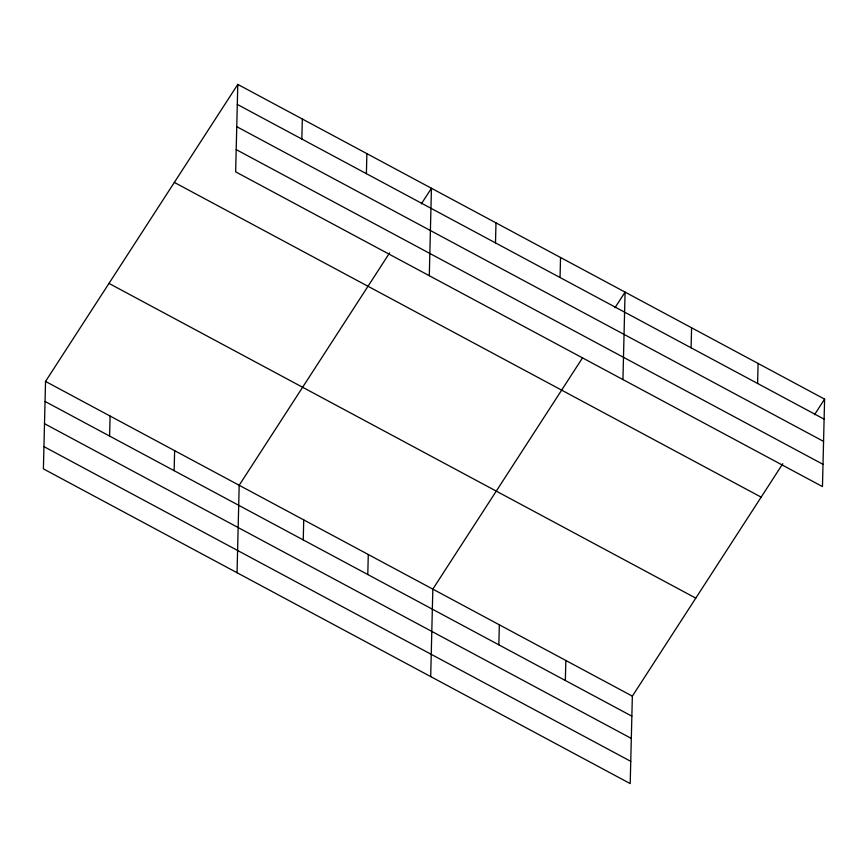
<?xml version="1.0" encoding="UTF-8"?>
<svg xmlns="http://www.w3.org/2000/svg" width="868" height="868" viewBox="0 0 868 868"><rect width="100%" height="100%" fill="white"/><g stroke="black" fill="none" stroke-linecap="round" stroke-linejoin="round"><path stroke-width="1.3" d="M237.789 84.402L235.651 171.853L822.463 486.579L824.6 399.128L237.789 84.402L45.537 381.421L43.4 468.872L630.211 783.598L632.349 696.147L782.784 463.729M109.596 436.061L110.084 416.043M174.142 470.673L174.631 450.655M237.051 572.728L239.188 485.277L389.624 252.87M301.847 139.043L302.335 119.025M303.247 539.918L303.735 519.899M366.394 173.665L366.882 153.647M367.793 574.54L368.282 554.522M429.302 275.72L431.439 188.269L421.338 203.861M430.702 676.584L432.828 589.133L582.547 357.833M495.498 242.899L495.986 222.881M498.85 644.826L499.339 624.808M560.044 277.521L560.533 257.503M565.35 680.49L565.849 660.472M622.942 379.576L625.079 292.125L614.989 307.717M691.102 347.808L691.59 327.789M757.601 383.482L758.09 363.464M814.51 414.72L824.6 399.128M237.3 104.42L824.112 419.146M236.758 126.674L823.569 441.4M236.194 149.6L823.005 464.326M174.349 182.421L761.16 497.147M108.977 283.402L695.789 598.128M45.537 381.421L632.349 696.147M45.049 401.439L631.861 716.165M44.507 423.692L631.318 738.418M43.942 446.619L630.754 761.345"/></g></svg>
